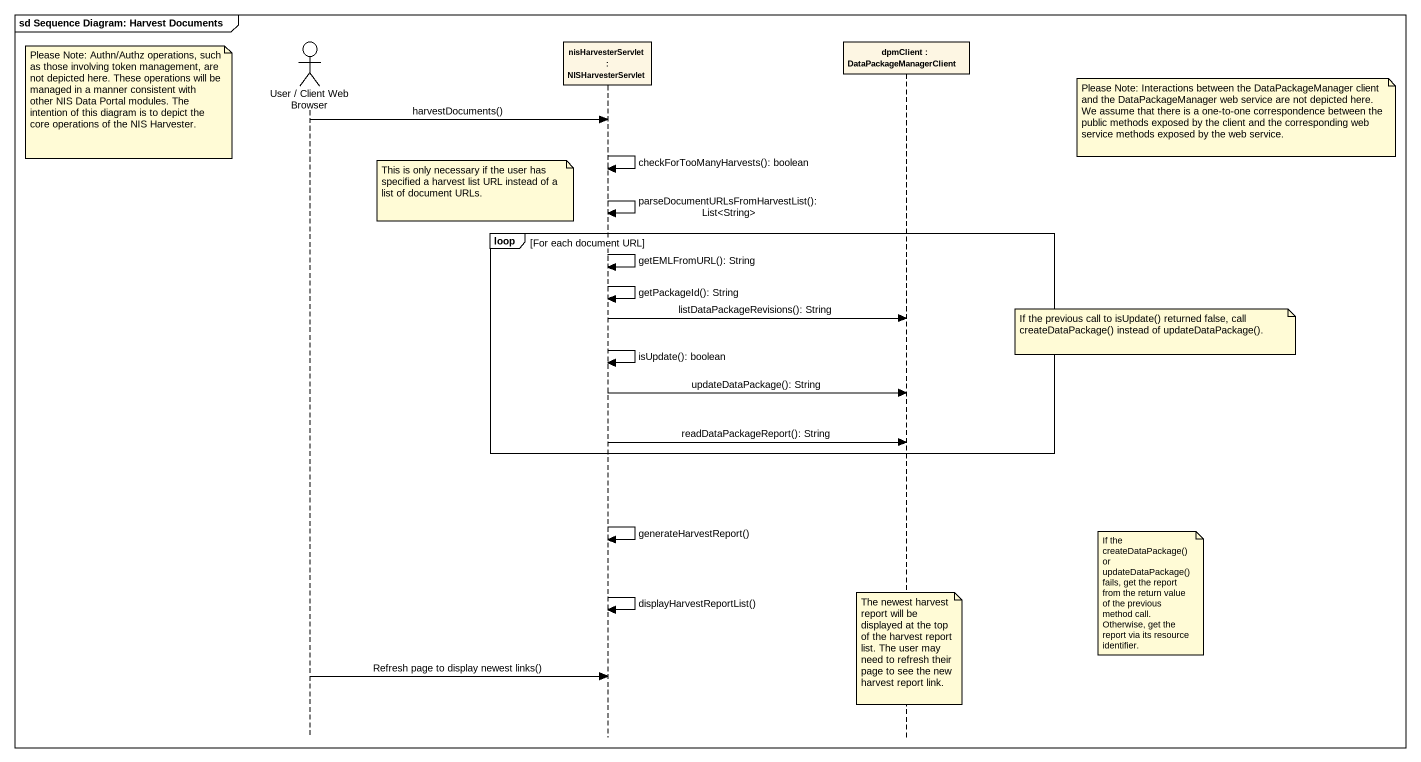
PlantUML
@startuml
mainframe sd Sequence Diagram: Harvest Documents
hide footbox
actor "User / Client Web Browser" as User_Client_Web_Browser
participant "nisHarvesterServlet : NISHarvesterServlet" as nisHarvesterServlet
participant "dpmClient : DataPackageManagerClient" as dpmClient

note left of User_Client_Web_Browser : Please Note: Authn/Authz operations, such as those involving token management, are not depicted here. These operations will be managed in a manner consistent with other NIS Data Portal modules. The intention of this diagram is to depict the core operations of the NIS Harvester.
note right of dpmClient : Please Note: Interactions between the DataPackageManager client and the DataPackageManager web service are not depicted here. We assume that there is a one-to-one correspondence between the public methods exposed by the client and the corresponding web service methods exposed by the web service.
User_Client_Web_Browser -> nisHarvesterServlet : harvestDocuments()
nisHarvesterServlet -> nisHarvesterServlet : checkForTooManyHarvests(): boolean
note left of nisHarvesterServlet : This is only necessary if the user has specified a harvest list URL instead of a list of document URLs.
nisHarvesterServlet -> nisHarvesterServlet : parseDocumentURLsFromHarvestList(): List<String>
loop For each document URL
  nisHarvesterServlet -> nisHarvesterServlet : getEMLFromURL(): String
  nisHarvesterServlet -> nisHarvesterServlet : getPackageId(): String
  nisHarvesterServlet -> dpmClient : listDataPackageRevisions(): String
  note right of dpmClient : If the previous call to isUpdate() returned false, call createDataPackage() instead of updateDataPackage().
  nisHarvesterServlet -> nisHarvesterServlet : isUpdate(): boolean
  nisHarvesterServlet -> dpmClient : updateDataPackage(): String
  nisHarvesterServlet -> dpmClient : readDataPackageReport(): String
end
nisHarvesterServlet -> nisHarvesterServlet : generateHarvestReport()
note right of dpmClient : If the createDataPackage() or updateDataPackage() fails, get the report from the return value of the previous method call. Otherwise, get the report via its resource identifier.
nisHarvesterServlet -> nisHarvesterServlet : displayHarvestReportList()
note over dpmClient : The newest harvest report will be displayed at the top of the harvest report list. The user may need to refresh their page to see the new harvest report link.
User_Client_Web_Browser -> nisHarvesterServlet : Refresh page to display newest links()
@enduml
